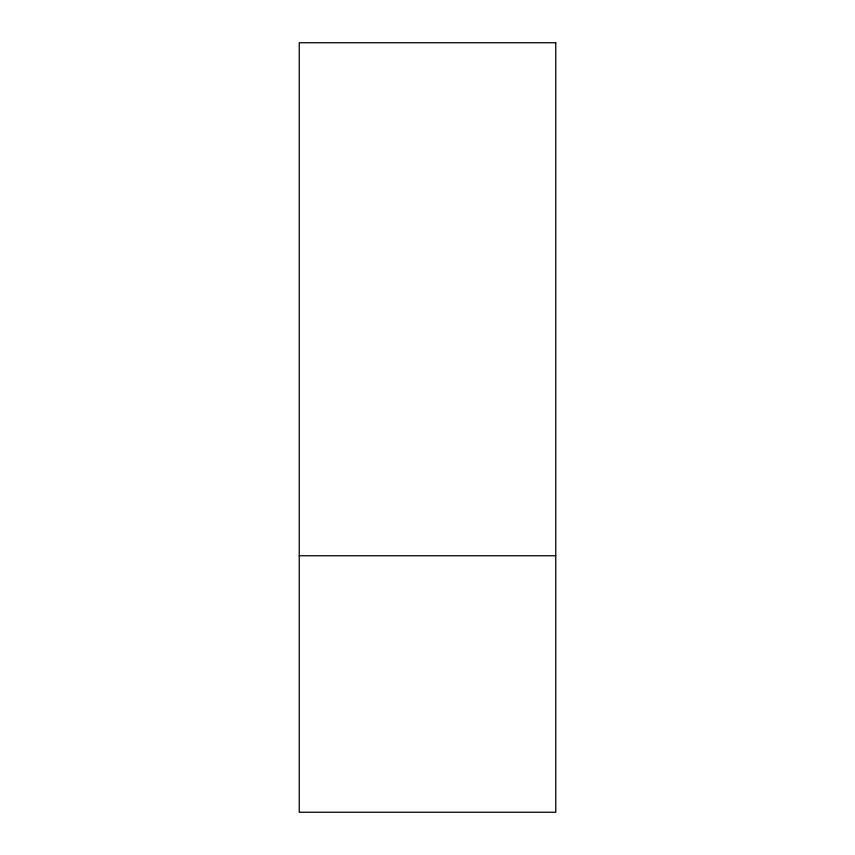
<?xml version="1.0" encoding="UTF-8"?>
<svg xmlns="http://www.w3.org/2000/svg" width="855" height="855" viewBox="0 0 855 855"><rect width="100%" height="100%" fill="white"/><g stroke="black" fill="none" stroke-linecap="round" stroke-linejoin="round"><path stroke-width="1.28" d="M299.25 555.75L555.75 555.75M555.75 42.75L299.25 42.75L299.25 812.25L555.75 812.25L555.75 42.75"/></g></svg>
